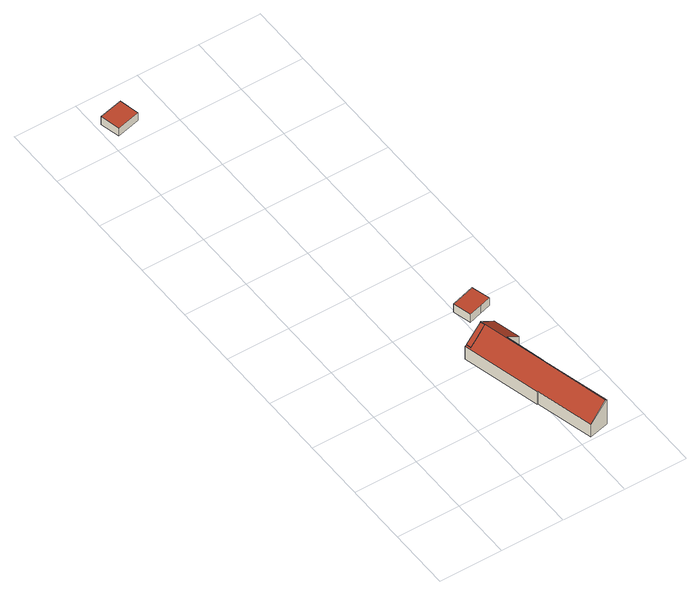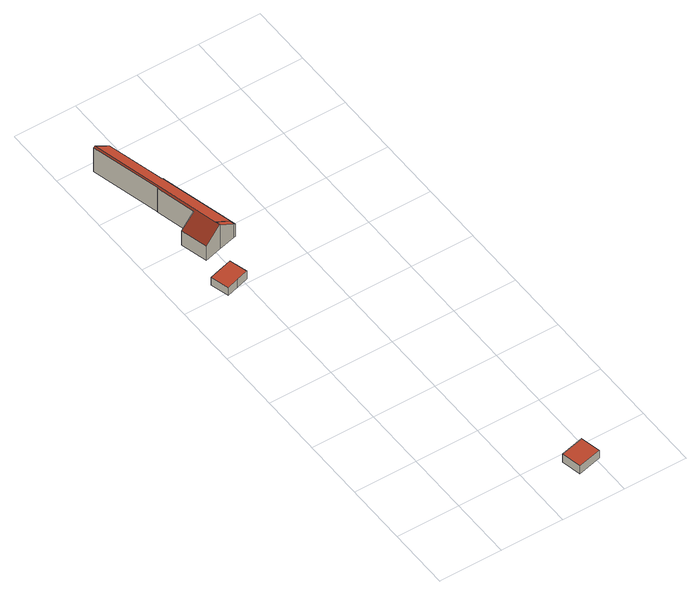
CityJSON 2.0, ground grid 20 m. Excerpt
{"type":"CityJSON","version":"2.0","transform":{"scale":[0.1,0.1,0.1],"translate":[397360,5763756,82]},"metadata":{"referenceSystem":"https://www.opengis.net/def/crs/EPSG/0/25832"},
"CityObjects":{
"building1":{"type":"Building","attributes":{"Gemeindeschluessel":"05566004","Geometrietyp2DReferenz":"3000","function":"31001_1000"},"address":[{"country":"Germany","locality":"Altenberge","thoroughfareNumber":"35","thoroughfareName":"Waltrup"}],"children":["building1-1","building1-2"]},
"building1-1":{"type":"BuildingPart","attributes":{"roofType":"5000","measuredHeight":9.52},"parents":["building1"],"geometry":[{"type":"Solid","lod":"2","boundaries":[[[[0,1,2,3]],[[4,5,1,0]],[[6,7,5,4]],[[8,9,7,6]],[[10,11,12,13,14]],[[15,16,11,10]],[[17,18,16,15]],[[19,20,18,17]],[[21,22,20,19]],[[23,24,22,21]],[[3,2,24,23]],[[0,3,25,26,27,8,6,4]],[[23,21,19,17,15,10,14,26,25]],[[28,27,26]],[[23,25,3]],[[1,5,7,9,29,30,12,11,16,18,20,22,24,2]],[[29,9,8,27]],[[28,26,31]],[[29,27,28,31,30]],[[13,31,26,14]],[[12,30,31,13]]]],"semantics":{"surfaces":[{"type":"WallSurface"},{"type":"RoofSurface"},{"type":"GroundSurface"},{"type":"ClosureSurface"}],"values":[[0,0,0,0,0,0,0,0,0,0,0,1,1,0,0,2,3,0,3,0,3]]}}]},
"building1-2":{"type":"BuildingPart","attributes":{"roofType":"2100","measuredHeight":9.44},"parents":["building1"],"geometry":[{"type":"Solid","lod":"2","boundaries":[[[[13,12,9,8,32]],[[32,33,28,31,13]],[[29,9,12,30]],[[27,28,33]],[[29,30,31,28,27]],[[8,27,33,32]],[[9,29,27,8]],[[12,13,31,30]]]],"semantics":{"surfaces":[{"type":"WallSurface"},{"type":"RoofSurface"},{"type":"GroundSurface"},{"type":"ClosureSurface"}],"values":[[0,1,2,0,3,0,3,3]]}}]},
"building2":{"type":"Building","attributes":{"Gemeindeschluessel":"05566004","Geometrietyp2DReferenz":"3000","function":"31001_2460","roofType":"1000","measuredHeight":3.03},"geometry":[{"type":"Solid","lod":"2","boundaries":[[[[34,35,36,37]],[[38,39,35,34]],[[40,41,39,38]],[[37,36,41,40]],[[38,34,37,40]],[[35,39,41,36]]]],"semantics":{"surfaces":[{"type":"WallSurface"},{"type":"RoofSurface"},{"type":"GroundSurface"}],"values":[[0,0,0,0,1,2]]}}]},
"building3":{"type":"Building","attributes":{"Gemeindeschluessel":"05566004","Geometrietyp2DReferenz":"3000","function":"31001_2460","roofType":"1000","measuredHeight":2.94},"geometry":[{"type":"Solid","lod":"2","boundaries":[[[[42,43,44,45]],[[46,47,43,42]],[[48,49,47,46]],[[50,51,49,48]],[[52,53,51,50]],[[45,44,53,52]],[[50,48,46,42,45,52]],[[43,47,49,51,53,44]]]],"semantics":{"surfaces":[{"type":"WallSurface"},{"type":"RoofSurface"},{"type":"GroundSurface"}],"values":[[0,0,0,0,0,0,1,2]]}}]}
},
"vertices":[
[389,191,58],[389,191,9],[436,10,9],[436,10,58],[387,190,57],[387,190,9],[323,439,57],[323,439,9],[328,440,60],[328,440,9],[438,468,63],[438,468,9],[384,454,9],[384,454,103],[384,454,104],[460,383,63],[460,383,9],[412,371,100],[412,371,9],[443,246,100],[443,246,9],[442,246,101],[442,246,9],[499,26,101],[499,26,9],[494,25,104],[388,439,104],[332,424,60],[363,432,85],[332,424,9],[388,439,9],[388,439,103],
[328,440,61],[332,424,61],
[4,1687,64],[4,1687,34],[18,1624,34],[18,1624,64],[79,1705,64],[79,1705,34],[93,1642,64],[93,1642,34],
[392,593,48],[392,593,18],[408,535,18],[408,535,48],[431,604,48],[431,604,18],[468,615,48],[468,615,18],[485,557,48],[485,557,18],[450,547,48],[450,547,18]
]}
